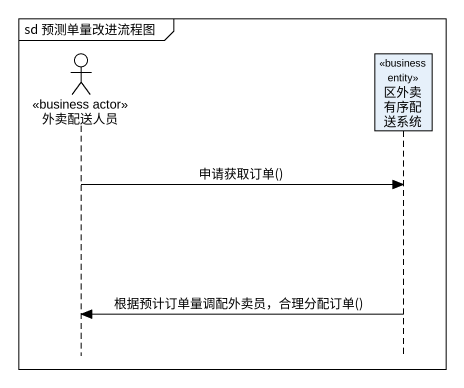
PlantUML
@startuml
mainframe sd 预测单量改进流程图
hide footbox
actor 外卖配送人员 <<business actor>>
participant 区外卖有序配送系统 <<business entity>>

外卖配送人员 -> 区外卖有序配送系统 : 申请获取订单()
区外卖有序配送系统 -> 外卖配送人员 : 根据预计订单量调配外卖员，合理分配订单()
@enduml
